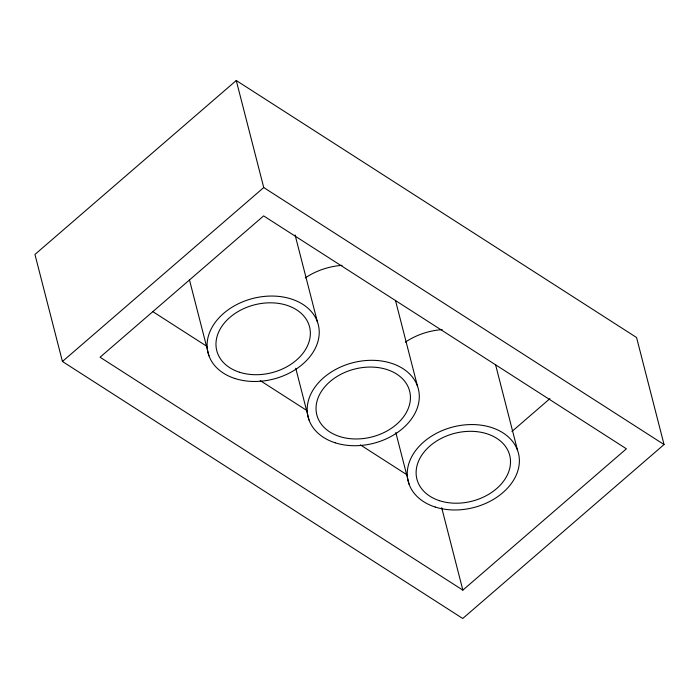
<?xml version="1.0" encoding="UTF-8"?>
<svg xmlns="http://www.w3.org/2000/svg" width="699" height="699" viewBox="0 0 699 699"><rect width="100%" height="100%" fill="white"/><g stroke="black" fill="none" stroke-linecap="round" stroke-linejoin="round"><path stroke-width="1.05" d="M236.262 80.516L34.95 254.453L62.429 361.488L462.738 618.484L664.05 444.547L636.571 337.512L236.262 80.516L263.741 187.542L664.05 444.547M62.429 361.488L263.741 187.542M511.939 431.466L549.938 398.631M462.852 590.131L626.409 448.802L263.637 215.895L100.071 357.224L462.852 590.131L441.681 507.675M152.793 311.614L206.974 346.407M260.246 380.606L307.088 410.671M360.352 444.879L407.194 474.944M495.53 364.581L517.513 450.208M395.451 300.325L417.434 385.953M395.817 432.532L409.125 484.328M295.1 235.021L317.363 321.706M295.747 368.277L309.045 420.082M189.42 279.714L208.966 355.826M305.262 277.922A56.89 41.608 -14.4 0 1 342.099 265.349M405.341 342.169A56.89 41.608 -14.4 0 1 442.179 329.605M335.066 442.764A56.89 41.608 -14.4 0 0 419.304 396.674A56.89 41.608 -14.4 0 0 335.345 369.614A56.89 41.608 -14.4 0 0 335.066 442.764M234.986 378.517A56.89 41.608 -14.4 0 0 319.233 332.418A56.89 41.608 -14.4 0 0 235.266 305.358A56.89 41.608 -14.4 0 0 234.986 378.517M239.451 372.226A47.89 35.02 -14.4 0 0 310.356 333.423A47.89 35.02 -14.4 0 0 239.687 310.644A47.89 35.02 -14.4 0 0 239.451 372.226M339.522 436.482A47.89 35.02 -14.4 0 0 410.435 397.67A47.89 35.02 -14.4 0 0 339.758 374.9A47.89 35.02 -14.4 0 0 339.522 436.482M435.145 507.02A56.89 41.608 -14.4 0 0 519.383 460.921A56.89 41.608 -14.4 0 0 435.425 433.861A56.89 41.608 -14.4 0 0 435.145 507.02M439.601 500.729A47.89 35.02 -14.4 0 0 510.515 461.925A47.89 35.02 -14.4 0 0 439.837 439.147A47.89 35.02 -14.4 0 0 439.601 500.729"/></g></svg>
